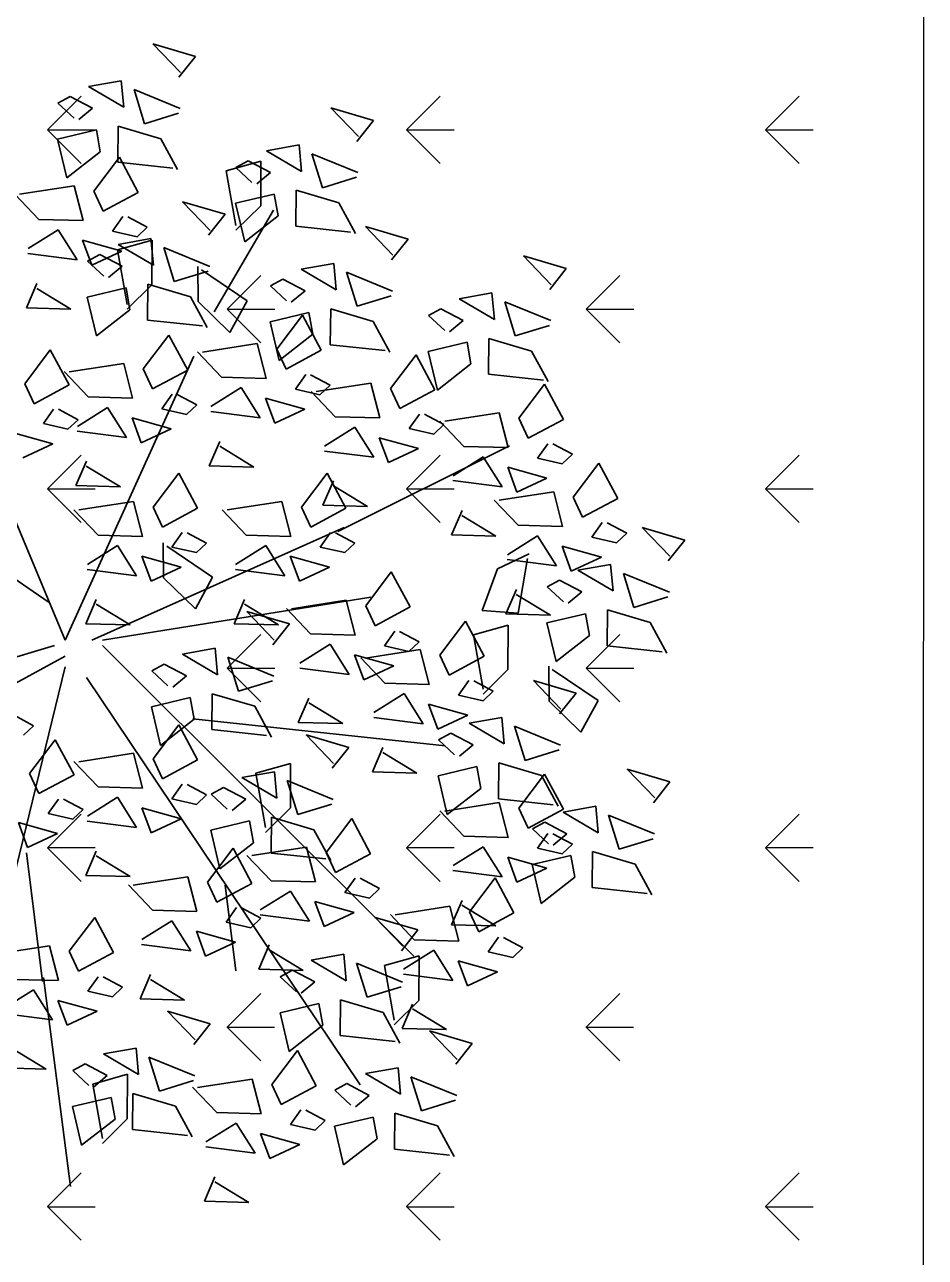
# Model space of a CAD drawing. Extents: x -165 to 197, y 154 to 653.
# Drawn here: x 103.008 to 103.3628, y 475.0934 to 475.5791 of the extents above; entities that cross this region are included whole.
import ezdxf

# ---------------------------------------------------------------- set-up
doc = ezdxf.new("R2010")
doc.units = 0
doc.header["$MEASUREMENT"] = 0
doc.layers.add('0_Palmeiras', color=7, linetype='CONTINUOUS')
doc.layers.add('AIT-VEGETAÇÃO 25', color=92, linetype='CONTINUOUS')
doc.layers.add('FININHA', color=251, linetype='CONTINUOUS', lineweight=25)
doc.layers.add('L-shrub', color=74, linetype='CONTINUOUS', lineweight=35)

# ---------------------------------------------------------------- blocks, each defined once
blk = doc.blocks.new('pitosporo')
at = {"layer": 'L-shrub', "color": 81}
for p, q in [((193.6331, 89.8594), (193.5473, 89.8848)), ((193.5473, 89.8848), (193.6028, 89.827)), ((193.5999, 89.8174), (193.6331, 89.8594)), ((193.4837, 89.8104), (193.418, 89.7987)), ((193.418, 89.7987), (193.4887, 89.7571)), ((193.4887, 89.7571), (193.4837, 89.8104)), ((193.3809, 89.7786), (193.3562, 89.7652)), ((193.4258, 89.755), (193.3809, 89.7786)), ((193.5095, 89.7924), (193.6021, 89.7546)), ((193.5308, 89.7239), (193.5095, 89.7924)), ((193.3562, 89.7652), (193.3887, 89.7348)), ((193.3983, 89.732), (193.4258, 89.755)), ((193.9913, 89.7302), (193.9054, 89.7556)), ((193.9054, 89.7556), (193.961, 89.6978)), ((193.5993, 89.7451), (193.5308, 89.7239)), ((193.9581, 89.6882), (193.9913, 89.7302)), ((193.3556, 89.6928), (193.4336, 89.7112)), ((193.4774, 89.719), (193.5633, 89.6935)), ((193.8469, 89.6279), (193.8419, 89.6812)), ((193.7391, 89.6494), (193.7144, 89.636)), ((193.784, 89.6258), (193.7391, 89.6494)), ((193.889, 89.5947), (193.8677, 89.6632)), ((193.8677, 89.6632), (193.9603, 89.6254)), ((193.6952, 89.6287), (193.7648, 89.6483)), ((193.7146, 89.5191), (193.6952, 89.6287)), ((193.7144, 89.636), (193.7469, 89.6057)), ((193.7565, 89.6028), (193.784, 89.6258)), ((193.7648, 89.6483), (193.7645, 89.5587)), ((193.2791, 89.5821), (193.3891, 89.599)), ((193.3891, 89.599), (193.4071, 89.5289)), ((193.9575, 89.6159), (193.889, 89.5947)), ((193.3176, 89.5313), (193.2692, 89.5823)), ((193.7137, 89.5637), (193.7918, 89.582)), ((193.7918, 89.582), (193.7996, 89.5382)), ((193.835, 89.5174), (193.8356, 89.5898)), ((193.8356, 89.5898), (193.9215, 89.5644)), ((193.7645, 89.5587), (193.7146, 89.5092)), ((193.9215, 89.5644), (193.9551, 89.5026)), ((193.4071, 89.5289), (193.3176, 89.5313)), ((193.6596, 89.4994), (193.6928, 89.5414)), ((193.4662, 89.5074), (193.5157, 89.4962)), ((193.9455, 89.5054), (193.835, 89.5174)), ((194.061, 89.4917), (193.9751, 89.5171)), ((193.9751, 89.5171), (194.0306, 89.4593)), ((193.4763, 89.4697), (193.5459, 89.4893)), ((193.5434, 89.4924), (193.4777, 89.4807)), ((193.4777, 89.4807), (193.5484, 89.4391)), ((193.5484, 89.4391), (193.5434, 89.4924)), ((193.5459, 89.4893), (193.5456, 89.3997)), ((193.4855, 89.437), (193.4406, 89.4606)), ((193.4957, 89.3601), (193.4763, 89.4697)), ((193.5692, 89.4744), (193.6618, 89.4366)), ((193.5905, 89.4059), (193.5692, 89.4744)), ((194.3794, 89.4321), (194.2935, 89.4575)), ((194.2935, 89.4575), (194.349, 89.3996)), ((193.458, 89.414), (193.4855, 89.437)), ((193.659, 89.4271), (193.5905, 89.4059)), ((193.6387, 89.3662), (193.638, 89.4365)), ((193.6451, 89.4295), (193.7371, 89.3671)), ((194.3462, 89.3901), (194.3794, 89.4321)), ((193.5365, 89.3286), (193.5371, 89.401)), ((193.5371, 89.401), (193.623, 89.3756)), ((193.4933, 89.3932), (193.5011, 89.3494)), ((193.5456, 89.3997), (193.4957, 89.3502)), ((194.2299, 89.3831), (194.1642, 89.3714)), ((194.2349, 89.3298), (194.2299, 89.3831)), ((193.623, 89.3756), (193.6566, 89.3138)), ((193.7026, 89.3035), (193.6387, 89.3662)), ((193.7371, 89.3671), (193.7026, 89.3035)), ((194.1642, 89.3714), (194.2349, 89.3298)), ((194.277, 89.2966), (194.2557, 89.3651)), ((194.2557, 89.3651), (194.3483, 89.3273)), ((193.6471, 89.3166), (193.5365, 89.3286)), ((194.3455, 89.3178), (194.277, 89.2966)), ((194.1798, 89.2839), (194.1876, 89.2401)), ((194.223, 89.2193), (194.2236, 89.2917)), ((194.2236, 89.2917), (194.3095, 89.2662)), ((194.3095, 89.2662), (194.3431, 89.2045)), ((194.3336, 89.2073), (194.223, 89.2193)), ((194.2843, 89.1309), (194.3359, 89.1991)), ((194.3359, 89.1991), (194.3738, 89.1284)), ((194.2447, 89.1419), (194.2628, 89.0718)), ((194.3031, 89.0906), (194.2843, 89.1309)), ((194.3738, 89.1284), (194.3031, 89.0906)), ((194.3426, 89.0796), (194.3219, 89.0503)), ((194.3918, 89.0584), (194.3525, 89.0793)), ((194.1517, 89.0151), (194.2125, 89.0533)), ((194.2628, 89.0718), (194.1732, 89.0742)), ((194.2125, 89.0533), (194.2507, 88.9926)), ((194.3714, 89.039), (194.3918, 89.0584)), ((194.2617, 89.0321), (194.2802, 88.9819)), ((194.3407, 89.01), (194.2617, 89.0321)), ((194.3219, 89.0503), (194.3714, 89.039)), ((194.3937, 88.9719), (194.4453, 89.0401)), ((194.4453, 89.0401), (194.4832, 88.9694)), ((194.2507, 88.9926), (194.1515, 89.0052)), ((194.2802, 88.9819), (194.3407, 89.01)), ((194.2442, 88.966), (194.3542, 88.9829)), ((194.4832, 88.9694), (194.4125, 88.9316)), ((194.452, 88.9206), (194.4313, 88.8913)), ((194.5012, 88.8994), (194.462, 88.9203)), ((194.6181, 88.8856), (194.5323, 88.911)), ((194.5323, 88.911), (194.5878, 88.8531)), ((194.4313, 88.8913), (194.4808, 88.88)), ((194.4808, 88.88), (194.5012, 88.8994)), ((194.585, 88.8436), (194.6181, 88.8856)), ((194.4687, 88.8365), (194.403, 88.8249)), ((194.4737, 88.7832), (194.4687, 88.8365)), ((194.403, 88.8249), (194.4737, 88.7832)), ((194.5158, 88.75), (194.4945, 88.8185)), ((194.4945, 88.8185), (194.5871, 88.7807)), ((194.5843, 88.7712), (194.5158, 88.75)), ((194.4186, 88.7373), (194.4264, 88.6936)), ((194.4618, 88.6728), (194.4624, 88.7451)), ((194.4624, 88.7451), (194.5483, 88.7197)), ((194.5483, 88.7197), (194.5819, 88.6579)), ((194.5724, 88.6608), (194.4618, 88.6728)), ((194.4435, 88.5622), (194.409, 88.4986)), ((194.5883, 88.3986), (194.5024, 88.424)), ((194.5024, 88.424), (194.5579, 88.3662)), ((194.5551, 88.3566), (194.5883, 88.3986)), ((194.4439, 88.2963), (194.4389, 88.3496)), ((194.4859, 88.2631), (194.4647, 88.3316)), ((194.4647, 88.3316), (194.5573, 88.2938)), ((194.5545, 88.2843), (194.4859, 88.2631)), ((194.5185, 88.2328), (194.5521, 88.171))]:
    blk.add_line(p, q, dxfattribs=at)
at = {"layer": 'L-shrub', "color": 92}
for p, q in [((193.4336, 89.7112), (193.4414, 89.6674)), ((193.4768, 89.6466), (193.4774, 89.719)), ((193.374, 89.6148), (193.3556, 89.6928)), ((193.5633, 89.6935), (193.5969, 89.6318)), ((193.8419, 89.6812), (193.7762, 89.6695)), ((193.4414, 89.6674), (193.374, 89.6148)), ((193.4286, 89.588), (193.4802, 89.6562)), ((193.4802, 89.6562), (193.5181, 89.5856)), ((193.7762, 89.6695), (193.8469, 89.6279)), ((193.5874, 89.6346), (193.4768, 89.6466)), ((193.4474, 89.5477), (193.4286, 89.588)), ((193.5181, 89.5856), (193.4474, 89.5477)), ((193.607, 89.5668), (193.6625, 89.509)), ((193.6928, 89.5414), (193.607, 89.5668)), ((193.7322, 89.4857), (193.7137, 89.5637)), ((193.4869, 89.5367), (193.4662, 89.5074)), ((193.5361, 89.5155), (193.4969, 89.5364)), ((193.7996, 89.5382), (193.7322, 89.4857)), ((193.2961, 89.4723), (193.3568, 89.5104)), ((193.3568, 89.5104), (193.395, 89.4497)), ((193.5157, 89.4962), (193.5361, 89.5155)), ((193.4851, 89.4672), (193.406, 89.4892)), ((193.406, 89.4892), (193.4246, 89.439)), ((194.0278, 89.4497), (194.061, 89.4917)), ((193.395, 89.4497), (193.2958, 89.4623)), ((193.4406, 89.4606), (193.4159, 89.4472)), ((193.4246, 89.439), (193.4851, 89.4672)), ((193.4159, 89.4472), (193.4484, 89.4168)), ((193.9116, 89.4427), (193.8459, 89.431)), ((193.8459, 89.431), (193.9165, 89.3894)), ((193.9165, 89.3894), (193.9116, 89.4427)), ((193.3141, 89.4022), (193.2929, 89.3531)), ((193.8088, 89.4109), (193.784, 89.3975)), ((193.8537, 89.3873), (193.8088, 89.4109)), ((193.9374, 89.4247), (194.0299, 89.3869)), ((193.9586, 89.3562), (193.9374, 89.4247)), ((193.3824, 89.3506), (193.3138, 89.3923)), ((193.4153, 89.3748), (193.4933, 89.3932)), ((193.784, 89.3975), (193.8166, 89.3672)), ((193.8261, 89.3643), (193.8537, 89.3873)), ((194.0271, 89.3774), (193.9586, 89.3562)), ((193.2929, 89.3531), (193.3824, 89.3506)), ((193.4337, 89.2969), (193.4153, 89.3748)), ((193.9046, 89.2789), (193.9053, 89.3513)), ((193.9053, 89.3513), (193.9911, 89.3259)), ((194.1272, 89.3513), (194.1024, 89.3379)), ((194.172, 89.3277), (194.1272, 89.3513)), ((193.5011, 89.3494), (193.4337, 89.2969)), ((193.7834, 89.3252), (193.8615, 89.3435)), ((193.7967, 89.27), (193.8483, 89.3382)), ((193.8483, 89.3382), (193.8862, 89.2676)), ((193.8615, 89.3435), (193.8693, 89.2998)), ((194.1024, 89.3379), (194.135, 89.3075)), ((194.1445, 89.3047), (194.172, 89.3277)), ((193.8018, 89.2472), (193.7834, 89.3252)), ((193.9911, 89.3259), (194.0247, 89.2641)), ((193.5281, 89.2302), (193.5797, 89.2984)), ((193.5797, 89.2984), (193.6176, 89.2278)), ((193.6473, 89.2641), (193.7572, 89.281)), ((193.7572, 89.281), (193.7752, 89.2109)), ((193.8693, 89.2998), (193.8018, 89.2472)), ((194.0152, 89.2669), (193.9046, 89.2789)), ((194.1018, 89.2655), (194.1798, 89.2839)), ((193.6857, 89.2133), (193.6373, 89.2643)), ((193.8155, 89.2297), (193.7967, 89.27)), ((193.8862, 89.2676), (193.8155, 89.2297)), ((194.0256, 89.1905), (194.0772, 89.2587)), ((194.0772, 89.2587), (194.1151, 89.1881)), ((194.1202, 89.1875), (194.1018, 89.2655)), ((193.5469, 89.19), (193.5281, 89.2302)), ((193.6176, 89.2278), (193.5469, 89.19)), ((194.1876, 89.2401), (194.1202, 89.1875)), ((193.7752, 89.2109), (193.6857, 89.2133)), ((193.5864, 89.179), (193.5657, 89.1497)), ((193.6356, 89.1577), (193.5964, 89.1787)), ((193.6642, 89.1543), (193.725, 89.1924)), ((193.725, 89.1924), (193.7631, 89.1317)), ((193.3956, 89.1145), (193.4563, 89.1526)), ((193.4563, 89.1526), (193.4945, 89.092)), ((193.6152, 89.1384), (193.6356, 89.1577)), ((193.8532, 89.1492), (193.7742, 89.1712)), ((193.7742, 89.1712), (193.7927, 89.121)), ((193.3476, 89.1491), (193.3269, 89.1199)), ((193.3968, 89.1279), (193.3576, 89.1489)), ((193.3764, 89.1086), (193.3968, 89.1279)), ((193.5845, 89.1094), (193.5055, 89.1314)), ((193.5055, 89.1314), (193.5241, 89.0812)), ((193.5657, 89.1497), (193.6152, 89.1384)), ((193.7631, 89.1317), (193.6639, 89.1443)), ((193.7927, 89.121), (193.8532, 89.1492)), ((194.1331, 89.118), (194.0939, 89.1389)), ((194.1348, 89.125), (194.2447, 89.1419)), ((193.3269, 89.1199), (193.3764, 89.1086)), ((193.4945, 89.092), (193.3953, 89.1046)), ((193.5241, 89.0812), (193.5845, 89.1094)), ((194.1127, 89.0987), (194.1331, 89.118)), ((194.1732, 89.0742), (194.1249, 89.1252)), ((193.3458, 89.0796), (193.2667, 89.1016)), ((193.2853, 89.0514), (193.3458, 89.0796)), ((193.6822, 89.0842), (193.661, 89.0351)), ((193.7505, 89.0326), (193.682, 89.0743)), ((193.4136, 89.0444), (193.3924, 88.9953)), ((193.4819, 88.9929), (193.4133, 89.0345)), ((193.661, 89.0351), (193.7505, 89.0326)), ((193.548, 88.952), (193.5996, 89.0202)), ((193.5996, 89.0202), (193.6375, 88.9496)), ((193.8465, 88.952), (193.8981, 89.0202)), ((193.9111, 89.0047), (193.8898, 88.9556)), ((193.8981, 89.0202), (193.936, 88.9496)), ((193.3924, 88.9953), (193.4819, 88.9929)), ((193.9793, 88.9531), (193.9108, 88.9948)), ((194.3542, 88.9829), (194.3722, 88.9128)), ((193.3985, 88.9461), (193.5085, 88.963)), ((193.5085, 88.963), (193.5265, 88.8929)), ((193.697, 88.9461), (193.807, 88.963)), ((193.807, 88.963), (193.825, 88.8929)), ((193.8898, 88.9556), (193.9793, 88.9531)), ((194.2827, 88.9152), (194.2343, 88.9662)), ((194.4125, 88.9316), (194.3937, 88.9719)), ((193.437, 88.8953), (193.3886, 88.9464)), ((193.5668, 88.9117), (193.548, 88.952)), ((193.6375, 88.9496), (193.5668, 88.9117)), ((193.7355, 88.8953), (193.6871, 88.9464)), ((193.8653, 88.9117), (193.8465, 88.952)), ((193.936, 88.9496), (193.8653, 88.9117)), ((194.1698, 88.9451), (194.1485, 88.8959)), ((194.238, 88.8935), (194.1695, 88.9351)), ((194.3722, 88.9128), (194.2827, 88.9152)), ((193.5265, 88.8929), (193.437, 88.8953)), ((193.825, 88.8929), (193.7355, 88.8953)), ((193.9048, 88.9007), (193.8841, 88.8714)), ((193.954, 88.8795), (193.9148, 88.9004)), ((193.9336, 88.8602), (193.954, 88.8795)), ((194.1485, 88.8959), (194.238, 88.8935)), ((194.2612, 88.8561), (194.3219, 88.8943)), ((194.3219, 88.8943), (194.3601, 88.8336)), ((193.4155, 88.8363), (193.4762, 88.8744)), ((193.4762, 88.8744), (193.5144, 88.8137)), ((193.714, 88.8363), (193.7747, 88.8744)), ((193.7747, 88.8744), (193.8129, 88.8137)), ((193.8841, 88.8714), (193.9336, 88.8602)), ((194.4502, 88.851), (194.3711, 88.8731)), ((194.3711, 88.8731), (194.3897, 88.8229)), ((193.9029, 88.8312), (193.8239, 88.8532)), ((193.8239, 88.8532), (193.8425, 88.803)), ((193.8425, 88.803), (193.9029, 88.8312)), ((194.3601, 88.8336), (194.2609, 88.8462)), ((194.3897, 88.8229), (194.4502, 88.851)), ((193.5144, 88.8137), (193.4152, 88.8263)), ((193.8129, 88.8137), (193.7137, 88.8263)), ((193.9758, 88.7532), (194.0274, 88.8214)), ((194.0274, 88.8214), (194.0653, 88.7508)), ((194.3659, 88.8047), (194.3412, 88.7913)), ((194.4108, 88.7811), (194.3659, 88.8047)), ((194.3412, 88.7913), (194.3738, 88.761)), ((194.3833, 88.7582), (194.4108, 88.7811)), ((193.4335, 88.7662), (193.4123, 88.7171)), ((193.5018, 88.7147), (193.4332, 88.7563)), ((193.732, 88.7662), (193.7107, 88.7171)), ((193.8003, 88.7147), (193.7317, 88.7563)), ((193.8264, 88.7473), (193.9363, 88.7643)), ((193.9363, 88.7643), (193.9543, 88.6942)), ((194.3475, 88.7345), (194.2789, 88.7761)), ((193.7363, 88.742), (193.7918, 88.6842)), ((193.8222, 88.7166), (193.7363, 88.742)), ((193.8648, 88.6966), (193.8164, 88.7476)), ((193.9946, 88.713), (193.9758, 88.7532)), ((194.0653, 88.7508), (193.9946, 88.713)), ((194.258, 88.7369), (194.3475, 88.7345)), ((194.3406, 88.719), (194.4186, 88.7373)), ((193.4123, 88.7171), (193.5018, 88.7147)), ((193.7107, 88.7171), (193.8003, 88.7147)), ((193.789, 88.6746), (193.8222, 88.7166)), ((194.359, 88.641), (194.3406, 88.719)), ((193.9543, 88.6942), (193.8648, 88.6966)), ((194.0342, 88.702), (194.0135, 88.6727)), ((194.0834, 88.6808), (194.0441, 88.7017)), ((194.0629, 88.6614), (194.0834, 88.6808)), ((194.4264, 88.6936), (194.359, 88.641)), ((193.6728, 88.6676), (193.6071, 88.6559)), ((193.6071, 88.6559), (193.6777, 88.6143)), ((193.6777, 88.6143), (193.6728, 88.6676)), ((193.8433, 88.6375), (193.9041, 88.6757)), ((193.9041, 88.6757), (193.9422, 88.615)), ((193.9756, 88.648), (194.0855, 88.6649)), ((194.0135, 88.6727), (194.0629, 88.6614)), ((194.0855, 88.6649), (194.1036, 88.5948)), ((193.57, 88.6358), (193.5453, 88.6224)), ((193.6149, 88.6122), (193.57, 88.6358)), ((193.6986, 88.6496), (193.7912, 88.6118)), ((193.7198, 88.5811), (193.6986, 88.6496)), ((194.0323, 88.6324), (193.9532, 88.6544)), ((193.9532, 88.6544), (193.9718, 88.6042)), ((194.0141, 88.5972), (193.9657, 88.6482)), ((193.9718, 88.6042), (194.0323, 88.6324)), ((193.5453, 88.6224), (193.5778, 88.592)), ((193.5873, 88.5892), (193.6149, 88.6122)), ((193.9422, 88.615), (193.843, 88.6276)), ((193.7883, 88.6023), (193.7198, 88.5811)), ((194.1036, 88.5948), (194.0141, 88.5972)), ((193.6658, 88.5038), (193.6665, 88.5762)), ((193.6665, 88.5762), (193.7523, 88.5508)), ((193.8613, 88.5675), (193.8401, 88.5183)), ((193.9296, 88.5159), (193.8611, 88.5575)), ((193.9925, 88.5382), (194.0533, 88.5763)), ((194.0533, 88.5763), (194.0915, 88.5156)), ((193.3073, 88.5118), (193.268, 88.5328)), ((193.7523, 88.5508), (193.7859, 88.489)), ((194.1815, 88.5331), (194.1025, 88.5551)), ((194.1025, 88.5551), (194.121, 88.5049)), ((194.121, 88.5049), (194.1815, 88.5331)), ((193.2869, 88.4925), (193.3073, 88.5118)), ((193.548, 88.4452), (193.5996, 88.5134)), ((193.5996, 88.5134), (193.6375, 88.4428)), ((194.0915, 88.5156), (193.9923, 88.5282)), ((194.2498, 88.5284), (194.1841, 88.5168)), ((194.1841, 88.5168), (194.2548, 88.4752)), ((194.2548, 88.4752), (194.2498, 88.5284)), ((194.2756, 88.5105), (194.3682, 88.4727)), ((194.2969, 88.442), (194.2756, 88.5105)), ((193.2992, 88.4154), (193.3509, 88.4836)), ((193.3509, 88.4836), (193.3888, 88.413)), ((193.7764, 88.4918), (193.6658, 88.5038)), ((194.1471, 88.4967), (194.1223, 88.4833)), ((194.1223, 88.4833), (194.1549, 88.4529)), ((194.1919, 88.473), (194.1471, 88.4967)), ((194.0106, 88.4681), (193.9893, 88.419)), ((194.0788, 88.4165), (194.0103, 88.4581)), ((194.1644, 88.4501), (194.1919, 88.473)), ((194.3654, 88.4632), (194.2969, 88.442)), ((193.437, 88.3885), (193.3886, 88.4395)), ((193.3985, 88.4393), (193.5085, 88.4562)), ((193.5085, 88.4562), (193.5265, 88.3861)), ((193.5668, 88.4049), (193.548, 88.4452)), ((193.6375, 88.4428), (193.5668, 88.4049)), ((194.2429, 88.3647), (194.2435, 88.437)), ((194.2435, 88.437), (194.3294, 88.4116)), ((193.3181, 88.3751), (193.2992, 88.4154)), ((193.3888, 88.413), (193.3181, 88.3751)), ((193.9893, 88.419), (194.0788, 88.4165)), ((194.1217, 88.4109), (194.1997, 88.4293)), ((194.1401, 88.3329), (194.1217, 88.4109)), ((194.1997, 88.4293), (194.2075, 88.3855)), ((194.2843, 88.3458), (194.3359, 88.414)), ((194.3294, 88.4116), (194.363, 88.3499)), ((194.3359, 88.414), (194.3738, 88.3434)), ((193.5265, 88.3861), (193.437, 88.3885)), ((193.6063, 88.3939), (193.5856, 88.3646)), ((193.6555, 88.3727), (193.6163, 88.3936)), ((193.6894, 88.3874), (193.6647, 88.374)), ((194.2075, 88.3855), (194.1401, 88.3329)), ((193.5856, 88.3646), (193.6351, 88.3534)), ((193.6351, 88.3534), (193.6555, 88.3727)), ((193.6647, 88.374), (193.6972, 88.3436)), ((194.3535, 88.3527), (194.2429, 88.3647)), ((193.6044, 88.3244), (193.5254, 88.3464)), ((193.5254, 88.3464), (193.544, 88.2962)), ((194.1732, 88.2892), (194.1249, 88.3402)), ((194.1348, 88.3399), (194.2447, 88.3568)), ((194.2447, 88.3568), (194.2628, 88.2867)), ((194.3031, 88.3055), (194.2843, 88.3458)), ((194.3738, 88.3434), (194.3031, 88.3055)), ((194.4389, 88.3496), (194.3732, 88.3379)), ((194.3732, 88.3379), (194.4439, 88.2963)), ((193.544, 88.2962), (193.6044, 88.3244)), ((193.7852, 88.2554), (193.7859, 88.3277)), ((193.8962, 88.2564), (193.9478, 88.3246)), ((193.9478, 88.3246), (193.9857, 88.254)), ((194.3361, 88.3178), (194.3114, 88.3044)), ((194.381, 88.2942), (194.3361, 88.3178)), ((193.8717, 88.3023), (193.9053, 88.2406)), ((194.2628, 88.2867), (194.1732, 88.2892)), ((194.3114, 88.3044), (194.3439, 88.2741)), ((194.3426, 88.2945), (194.3219, 88.2653)), ((194.3918, 88.2733), (194.3525, 88.2943)), ((194.3534, 88.2712), (194.381, 88.2942)), ((193.6574, 88.1968), (193.709, 88.2649)), ((193.709, 88.2649), (193.7469, 88.1943)), ((193.7468, 88.2505), (193.8567, 88.2674)), ((193.8567, 88.2674), (193.8747, 88.1973)), ((194.1517, 88.2301), (194.2125, 88.2682)), ((194.2125, 88.2682), (194.2507, 88.2075)), ((193.7852, 88.1997), (193.7368, 88.2507)), ((193.8958, 88.2434), (193.7852, 88.2554)), ((193.915, 88.2161), (193.8962, 88.2564)), ((193.9857, 88.254), (193.915, 88.2161)), ((194.3407, 88.225), (194.2617, 88.247)), ((194.2617, 88.247), (194.2802, 88.1968)), ((194.2507, 88.2075), (194.1515, 88.2202)), ((193.5464, 88.1401), (193.498, 88.1911)), ((193.508, 88.1908), (193.6179, 88.2078)), ((193.6179, 88.2078), (193.6359, 88.1377)), ((193.6763, 88.1565), (193.6574, 88.1968)), ((193.7469, 88.1943), (193.6763, 88.1565)), ((193.8747, 88.1973), (193.7852, 88.1997)), ((193.9546, 88.2051), (193.9339, 88.1758)), ((194.0038, 88.1839), (193.9645, 88.2048)), ((193.9339, 88.1758), (193.9833, 88.1646)), ((193.9833, 88.1646), (194.0038, 88.1839)), ((194.1698, 88.16), (194.1485, 88.1109)), ((193.6359, 88.1377), (193.5464, 88.1401)), ((194.0353, 88.1312), (194.1452, 88.1481)), ((194.1452, 88.1481), (194.1633, 88.0781)), ((194.238, 88.1085), (194.1695, 88.1501)), ((193.3788, 88.0576), (193.4305, 88.1258)), ((193.4305, 88.1258), (193.4684, 88.0552)), ((193.995, 88.1259), (194.0505, 88.068)), ((194.0809, 88.1005), (193.995, 88.1259)), ((194.0737, 88.0805), (194.0254, 88.1315)), ((194.1485, 88.1109), (194.238, 88.1085)), ((193.7139, 88.0759), (193.6349, 88.098)), ((193.6349, 88.098), (193.6534, 88.0477)), ((194.0477, 88.0585), (194.0809, 88.1005)), ((193.6534, 88.0477), (193.7139, 88.0759)), ((194.1633, 88.0781), (194.0737, 88.0805)), ((193.3977, 88.0174), (193.3788, 88.0576)), ((193.4684, 88.0552), (193.3977, 88.0174)), ((194.0522, 88.0214), (194.113, 88.0595)), ((194.113, 88.0595), (194.1512, 87.9989)), ((193.5429, 88.011), (193.5217, 87.9618)), ((193.9573, 88.0335), (194.0498, 87.9957)), ((193.9785, 87.965), (193.9573, 88.0335)), ((194.1512, 87.9989), (194.052, 88.0115)), ((193.6112, 87.9594), (193.5427, 88.001)), ((194.047, 87.9862), (193.9785, 87.965)), ((193.5217, 87.9618), (193.6112, 87.9594)), ((193.4353, 87.9368), (193.3563, 87.9588)), ((193.3563, 87.9588), (193.3748, 87.9086)), ((193.3748, 87.9086), (193.4353, 87.9368)), ((193.5771, 87.9371), (193.6326, 87.8792)), ((193.663, 87.9117), (193.5771, 87.9371)), ((193.8033, 87.9339), (193.8814, 87.9523)), ((193.8814, 87.9523), (193.8892, 87.9085)), ((193.9245, 87.8877), (193.9252, 87.9601)), ((193.9252, 87.9601), (194.011, 87.9346)), ((194.1385, 87.8998), (194.07, 87.9414)), ((193.6298, 87.8697), (193.663, 87.9117)), ((193.8217, 87.8559), (193.8033, 87.9339)), ((194.011, 87.9346), (194.0446, 87.8729)), ((193.8892, 87.9085), (193.8217, 87.8559)), ((194.0351, 87.8757), (193.9245, 87.8877)), ((194.049, 87.9022), (194.1385, 87.8998)), ((194.1044, 87.8974), (194.1599, 87.8395)), ((194.1903, 87.872), (194.1044, 87.8974)), ((194.1571, 87.83), (194.1903, 87.872)), ((193.7868, 87.7893), (193.8384, 87.8575)), ((193.8384, 87.8575), (193.8763, 87.7869)), ((194.0409, 87.8229), (193.9752, 87.8113)), ((194.0459, 87.7696), (194.0409, 87.8229)), ((193.8056, 87.7491), (193.7868, 87.7893)), ((193.9752, 87.8113), (194.0459, 87.7696)), ((193.8763, 87.7869), (193.8056, 87.7491))]:
    blk.add_line(p, q, dxfattribs=at)
at = {"layer": 'L-shrub', "color": 32}
for p, q in [((193.6711, 89.345), (193.7899, 89.55)), ((193.3707, 88.6842), (193.6299, 89.2559)), ((193.3383, 88.7597), (192.6471, 89.2343)), ((193.3707, 88.6842), (193.1547, 89.202)), ((193.9195, 88.9028), (194.265, 89.0754)), ((193.4247, 88.6842), (193.9323, 88.9107)), ((193.4463, 88.6842), (193.9863, 88.7705)), ((193.3491, 88.6734), (192.4959, 88.4146)), ((193.4463, 88.6734), (194.0727, 88.0478)), ((193.3707, 88.6519), (192.5823, 88.2204)), ((193.3707, 88.6303), (193.1547, 87.7458)), ((193.4139, 88.6087), (193.9647, 87.789)), ((193.6279, 88.5253), (194.1355, 88.4713)), ((193.3255, 87.9967), (193.2931, 88.2556)), ((193.3275, 88.0047), (193.3815, 87.584))]:
    blk.add_line(p, q, dxfattribs=at)
at = {"layer": 'L-shrub', "color": 86}
for p, q in [((193.2893, 89.2004), (193.3409, 89.2686)), ((193.3409, 89.2686), (193.3788, 89.198)), ((193.3786, 89.2243), (193.4886, 89.2412)), ((193.4886, 89.2412), (193.5066, 89.1712)), ((193.4171, 89.1736), (193.3687, 89.2246)), ((193.8551, 89.2187), (193.8344, 89.1894)), ((193.9043, 89.1975), (193.865, 89.2184)), ((193.3081, 89.1601), (193.2893, 89.2004)), ((193.3788, 89.198), (193.3081, 89.1601)), ((193.8344, 89.1894), (193.8838, 89.1782)), ((193.9146, 89.1338), (193.8662, 89.1848)), ((193.8761, 89.1846), (193.9861, 89.2015)), ((193.8838, 89.1782), (193.9043, 89.1975)), ((193.9861, 89.2015), (194.0041, 89.1314)), ((194.0444, 89.1502), (194.0256, 89.1905)), ((194.1151, 89.1881), (194.0444, 89.1502)), ((193.5066, 89.1712), (193.4171, 89.1736)), ((194.0041, 89.1314), (193.9146, 89.1338)), ((194.0839, 89.1392), (194.0632, 89.1099)), ((193.8931, 89.0748), (193.9538, 89.1129)), ((193.9538, 89.1129), (193.992, 89.0522)), ((194.0632, 89.1099), (194.1127, 89.0987)), ((194.003, 89.0917), (194.0215, 89.0415)), ((194.082, 89.0697), (194.003, 89.0917)), ((193.992, 89.0522), (193.8928, 89.0648)), ((194.0215, 89.0415), (194.082, 89.0697)), ((193.569, 88.8097), (193.5683, 88.88)), ((193.6063, 88.9007), (193.5856, 88.8714)), ((193.6555, 88.8795), (193.6163, 88.9004)), ((193.6351, 88.8602), (193.6555, 88.8795)), ((193.5754, 88.8731), (193.6675, 88.8106)), ((193.5856, 88.8714), (193.6351, 88.8602)), ((194.241, 88.8278), (194.3047, 88.8575)), ((193.6044, 88.8312), (193.5254, 88.8532)), ((193.5254, 88.8532), (193.544, 88.803)), ((193.544, 88.803), (193.6044, 88.8312)), ((194.3013, 88.8482), (194.2825, 88.7385)), ((193.633, 88.747), (193.569, 88.8097)), ((193.6675, 88.8106), (193.633, 88.747)), ((194.2104, 88.7436), (194.241, 88.8278)), ((194.2792, 88.7861), (194.258, 88.7369)), ((194.2825, 88.7385), (194.2104, 88.7436)), ((194.1251, 88.6539), (194.1767, 88.7221)), ((194.1767, 88.7221), (194.2146, 88.6515)), ((194.1927, 88.6946), (194.2623, 88.7142)), ((194.2623, 88.7142), (194.262, 88.6246)), ((194.2121, 88.585), (194.1927, 88.6946)), ((194.1439, 88.6136), (194.1251, 88.6539)), ((194.2146, 88.6515), (194.1439, 88.6136)), ((194.3451, 88.5613), (194.3444, 88.6316)), ((194.262, 88.6246), (194.2121, 88.5751)), ((194.3515, 88.6246), (194.4435, 88.5622)), ((194.1834, 88.6026), (194.1627, 88.5733)), ((194.2326, 88.5814), (194.1933, 88.6023)), ((194.2122, 88.562), (194.2326, 88.5814)), ((194.3992, 88.5775), (194.3134, 88.6029)), ((194.3134, 88.6029), (194.3689, 88.545)), ((194.1627, 88.5733), (194.2122, 88.562)), ((194.409, 88.4986), (194.3451, 88.5613)), ((194.3661, 88.5355), (194.3992, 88.5775)), ((193.8401, 88.5183), (193.9296, 88.5159)), ((193.9416, 88.4682), (193.8557, 88.4936)), ((193.8557, 88.4936), (193.9112, 88.4357)), ((193.9084, 88.4262), (193.9416, 88.4682)), ((193.7549, 88.4163), (193.8245, 88.4359)), ((193.8245, 88.4359), (193.8242, 88.3464)), ((193.7922, 88.4191), (193.7265, 88.4075)), ((193.7743, 88.3068), (193.7549, 88.4163)), ((193.7971, 88.3658), (193.7922, 88.4191)), ((193.7343, 88.3637), (193.6894, 88.3874)), ((193.7265, 88.4075), (193.7971, 88.3658)), ((193.8392, 88.3327), (193.818, 88.4011)), ((193.818, 88.4011), (193.9105, 88.3634)), ((193.3576, 88.3641), (193.3369, 88.3348)), ((193.4068, 88.3429), (193.3675, 88.3638)), ((193.4155, 88.3295), (193.4762, 88.3676)), ((193.7067, 88.3408), (193.7343, 88.3637)), ((193.3369, 88.3348), (193.3863, 88.3236)), ((193.3863, 88.3236), (193.4068, 88.3429)), ((193.8242, 88.3464), (193.7743, 88.2968)), ((193.9077, 88.3538), (193.8392, 88.3327)), ((193.7859, 88.3277), (193.8717, 88.3023)), ((193.4335, 88.2594), (193.4123, 88.2103)), ((194.3219, 88.2653), (194.3714, 88.254)), ((194.3714, 88.254), (194.3918, 88.2733)), ((193.5018, 88.2079), (193.4332, 88.2495)), ((194.3107, 88.2321), (194.3888, 88.2504)), ((194.3888, 88.2504), (194.3966, 88.2066)), ((193.4123, 88.2103), (193.5018, 88.2079)), ((194.2802, 88.1968), (194.3407, 88.225)), ((194.3291, 88.1541), (194.3107, 88.2321)), ((194.3966, 88.2066), (194.3291, 88.1541)), ((194.0136, 88.0288), (194.0832, 88.0484)), ((194.0832, 88.0484), (194.0829, 87.9588)), ((194.033, 87.9192), (194.0136, 88.0288)), ((194.0829, 87.9588), (194.033, 87.9093)), ((194.0703, 87.9513), (194.049, 87.9022)), ((193.4479, 87.851), (193.5186, 87.8094)), ((193.4108, 87.8309), (193.3861, 87.8175)), ((193.3861, 87.8175), (193.4186, 87.7871)), ((193.4557, 87.8072), (193.4108, 87.8309)), ((193.4266, 87.7903), (193.4962, 87.8099)), ((193.446, 87.6807), (193.4266, 87.7903)), ((193.4281, 87.7843), (193.4557, 87.8072)), ((193.4962, 87.8099), (193.4958, 87.7203)), ((193.3854, 87.7451), (193.4635, 87.7635)), ((193.4635, 87.7635), (193.4713, 87.7197)), ((193.5066, 87.6989), (193.5073, 87.7712)), ((193.4038, 87.6671), (193.3854, 87.7451)), ((193.4713, 87.7197), (193.4038, 87.6671)), ((193.4958, 87.7203), (193.4459, 87.6708))]:
    blk.add_line(p, q, dxfattribs=at)
at = {"layer": 'L-shrub', "color": 98}
for p, q in [((193.5446, 88.55), (193.6227, 88.5684)), ((193.6227, 88.5684), (193.6305, 88.5246)), ((193.563, 88.4721), (193.5446, 88.55)), ((193.6305, 88.5246), (193.563, 88.4721)), ((193.4762, 88.3676), (193.5144, 88.3069)), ((193.3557, 88.2946), (193.2767, 88.3166)), ((193.2767, 88.3166), (193.2952, 88.2664)), ((193.5144, 88.3069), (193.4152, 88.3195)), ((193.664, 88.3016), (193.7421, 88.32)), ((193.7421, 88.32), (193.7499, 88.2762)), ((193.2952, 88.2664), (193.3557, 88.2946)), ((193.6824, 88.2236), (193.664, 88.3016)), ((193.7499, 88.2762), (193.6824, 88.2236)), ((194.4319, 88.1858), (194.4326, 88.2582)), ((194.4326, 88.2582), (194.5185, 88.2328)), ((193.6927, 88.1909), (193.7143, 88.0183)), ((194.1848, 88.1371), (194.2364, 88.2053)), ((194.2364, 88.2053), (194.2743, 88.1347)), ((194.5425, 88.1738), (194.4319, 88.1858)), ((193.7637, 88.1407), (193.8245, 88.1788)), ((193.8245, 88.1788), (193.8626, 88.1181)), ((193.7158, 88.1455), (193.6951, 88.1162)), ((193.765, 88.1243), (193.7257, 88.1452)), ((193.9527, 88.1356), (193.8737, 88.1576)), ((193.8737, 88.1576), (193.8922, 88.1074)), ((193.8922, 88.1074), (193.9527, 88.1356)), ((194.2036, 88.0969), (194.1848, 88.1371)), ((194.2743, 88.1347), (194.2036, 88.0969)), ((193.5249, 88.081), (193.5857, 88.1192)), ((193.5857, 88.1192), (193.6238, 88.0585)), ((193.6951, 88.1162), (193.7445, 88.1049)), ((193.7445, 88.1049), (193.765, 88.1243)), ((193.8626, 88.1181), (193.7634, 88.1307)), ((194.2431, 88.0858), (194.2224, 88.0566)), ((194.2923, 88.0646), (194.253, 88.0856)), ((193.2294, 88.0517), (193.3393, 88.0686)), ((193.3393, 88.0686), (193.3573, 87.9986)), ((193.6238, 88.0585), (193.5246, 88.0711)), ((193.7817, 88.0706), (193.7605, 88.0215)), ((193.85, 88.019), (193.7815, 88.0607)), ((194.2719, 88.0453), (194.2923, 88.0646)), ((193.9315, 88.0515), (193.8658, 88.0398)), ((193.8658, 88.0398), (193.9364, 87.9982)), ((193.9364, 87.9982), (193.9315, 88.0515)), ((194.2412, 88.0163), (194.1622, 88.0383)), ((194.1622, 88.0383), (194.1807, 87.9881)), ((194.2224, 88.0566), (194.2719, 88.0453)), ((193.7605, 88.0215), (193.85, 88.019)), ((193.8287, 88.0197), (193.8039, 88.0063)), ((193.8736, 87.996), (193.8287, 88.0197)), ((194.1807, 87.9881), (194.2412, 88.0163)), ((193.3573, 87.9986), (193.2678, 88.001)), ((193.4372, 88.0064), (193.4165, 87.9771)), ((193.4864, 87.9851), (193.4471, 88.0061)), ((193.8039, 88.0063), (193.8365, 87.9759)), ((193.846, 87.9731), (193.8736, 87.996)), ((193.2463, 87.9419), (193.3071, 87.98)), ((193.3071, 87.98), (193.3453, 87.9194)), ((193.4165, 87.9771), (193.4659, 87.9658)), ((193.4659, 87.9658), (193.4864, 87.9851)), ((193.3453, 87.9194), (193.2461, 87.932)), ((193.3326, 87.8203), (193.2641, 87.8619)), ((193.5136, 87.8626), (193.4479, 87.851)), ((193.5186, 87.8094), (193.5136, 87.8626)), ((193.5394, 87.8447), (193.632, 87.8069)), ((193.5606, 87.7762), (193.5394, 87.8447)), ((193.2431, 87.8227), (193.3326, 87.8203)), ((193.6291, 87.7974), (193.5606, 87.7762)), ((193.6373, 87.7834), (193.7473, 87.8003)), ((193.7473, 87.8003), (193.7653, 87.7303)), ((193.9381, 87.7911), (193.9134, 87.7777)), ((193.983, 87.7675), (193.9381, 87.7911)), ((194.0667, 87.8049), (194.1593, 87.7671)), ((194.0879, 87.7364), (194.0667, 87.8049)), ((193.5073, 87.7712), (193.5931, 87.7458)), ((193.6758, 87.7327), (193.6274, 87.7837)), ((193.9134, 87.7777), (193.9459, 87.7474)), ((193.9555, 87.7446), (193.983, 87.7675)), ((193.5931, 87.7458), (193.6267, 87.6841)), ((193.8451, 87.738), (193.8244, 87.7088)), ((193.8943, 87.7168), (193.8551, 87.7378)), ((194.1565, 87.7576), (194.0879, 87.7364)), ((193.7653, 87.7303), (193.6758, 87.7327)), ((193.8739, 87.6975), (193.8943, 87.7168)), ((193.9127, 87.7054), (193.9908, 87.7237)), ((193.9908, 87.7237), (193.9986, 87.68)), ((194.0339, 87.6591), (194.0346, 87.7315)), ((194.0346, 87.7315), (194.1205, 87.7061)), ((193.6172, 87.6869), (193.5066, 87.6989)), ((193.6543, 87.6736), (193.715, 87.7117)), ((193.715, 87.7117), (193.7532, 87.6511)), ((193.8432, 87.6685), (193.7642, 87.6905)), ((193.7642, 87.6905), (193.7828, 87.6403)), ((193.8244, 87.7088), (193.8739, 87.6975)), ((193.9312, 87.6274), (193.9127, 87.7054)), ((194.1205, 87.7061), (194.1541, 87.6443)), ((193.7532, 87.6511), (193.654, 87.6637)), ((193.7828, 87.6403), (193.8432, 87.6685)), ((193.9986, 87.68), (193.9312, 87.6274)), ((194.1445, 87.6471), (194.0339, 87.6591)), ((193.6723, 87.6035), (193.651, 87.5544)), ((193.7406, 87.552), (193.672, 87.5936)), ((193.651, 87.5544), (193.7406, 87.552))]:
    blk.add_line(p, q, dxfattribs=at)

msp = doc.modelspace()

# ---------------------------------------------------------------- hatches: boundary and pattern name
at = {"layer": 'AIT-VEGETAÇÃO 25'}
h = msp.add_hatch(dxfattribs=at)
h.set_pattern_fill('GRASS', color=256, scale=0.1, angle=-90, style=0)
h.set_pattern_definition([(360, (101.673495, 474.90118), (0.0707107, 0.0707107), [0.01875, -0.1226714]), (315, (101.6735, 474.90118), (0.0707107, 0.0707107), [0.01875, -0.08125]), (45, (101.6735, 474.90118), (-0.0707107, 0.0707107), [0.01875, -0.08125])])
h.paths.add_polyline_path([(103.36219, 475.72659), (101.6735, 475.72659), (101.6735, 474.98094), (103.362, 474.90118)])

# ---------------------------------------------------------------- linework, layer by layer
at = {"layer": 'FININHA'}
msp.add_line((103.36285, 478.47569), (103.362, 474.90118), dxfattribs=at)
msp.add_line((103.36285, 478.47569), (103.362, 474.90118), dxfattribs=at)

# ---------------------------------------------------------------- block references
at = {"layer": '0_Palmeiras', "xscale": 0.1956905517855603, "yscale": 0.1956905517851624, "zscale": 0.1956905517852192}
msp.add_blockref('pitosporo', (65.18315, 457.98195, -1646.9354), dxfattribs=at)

doc.saveas('drawing.dxf')
